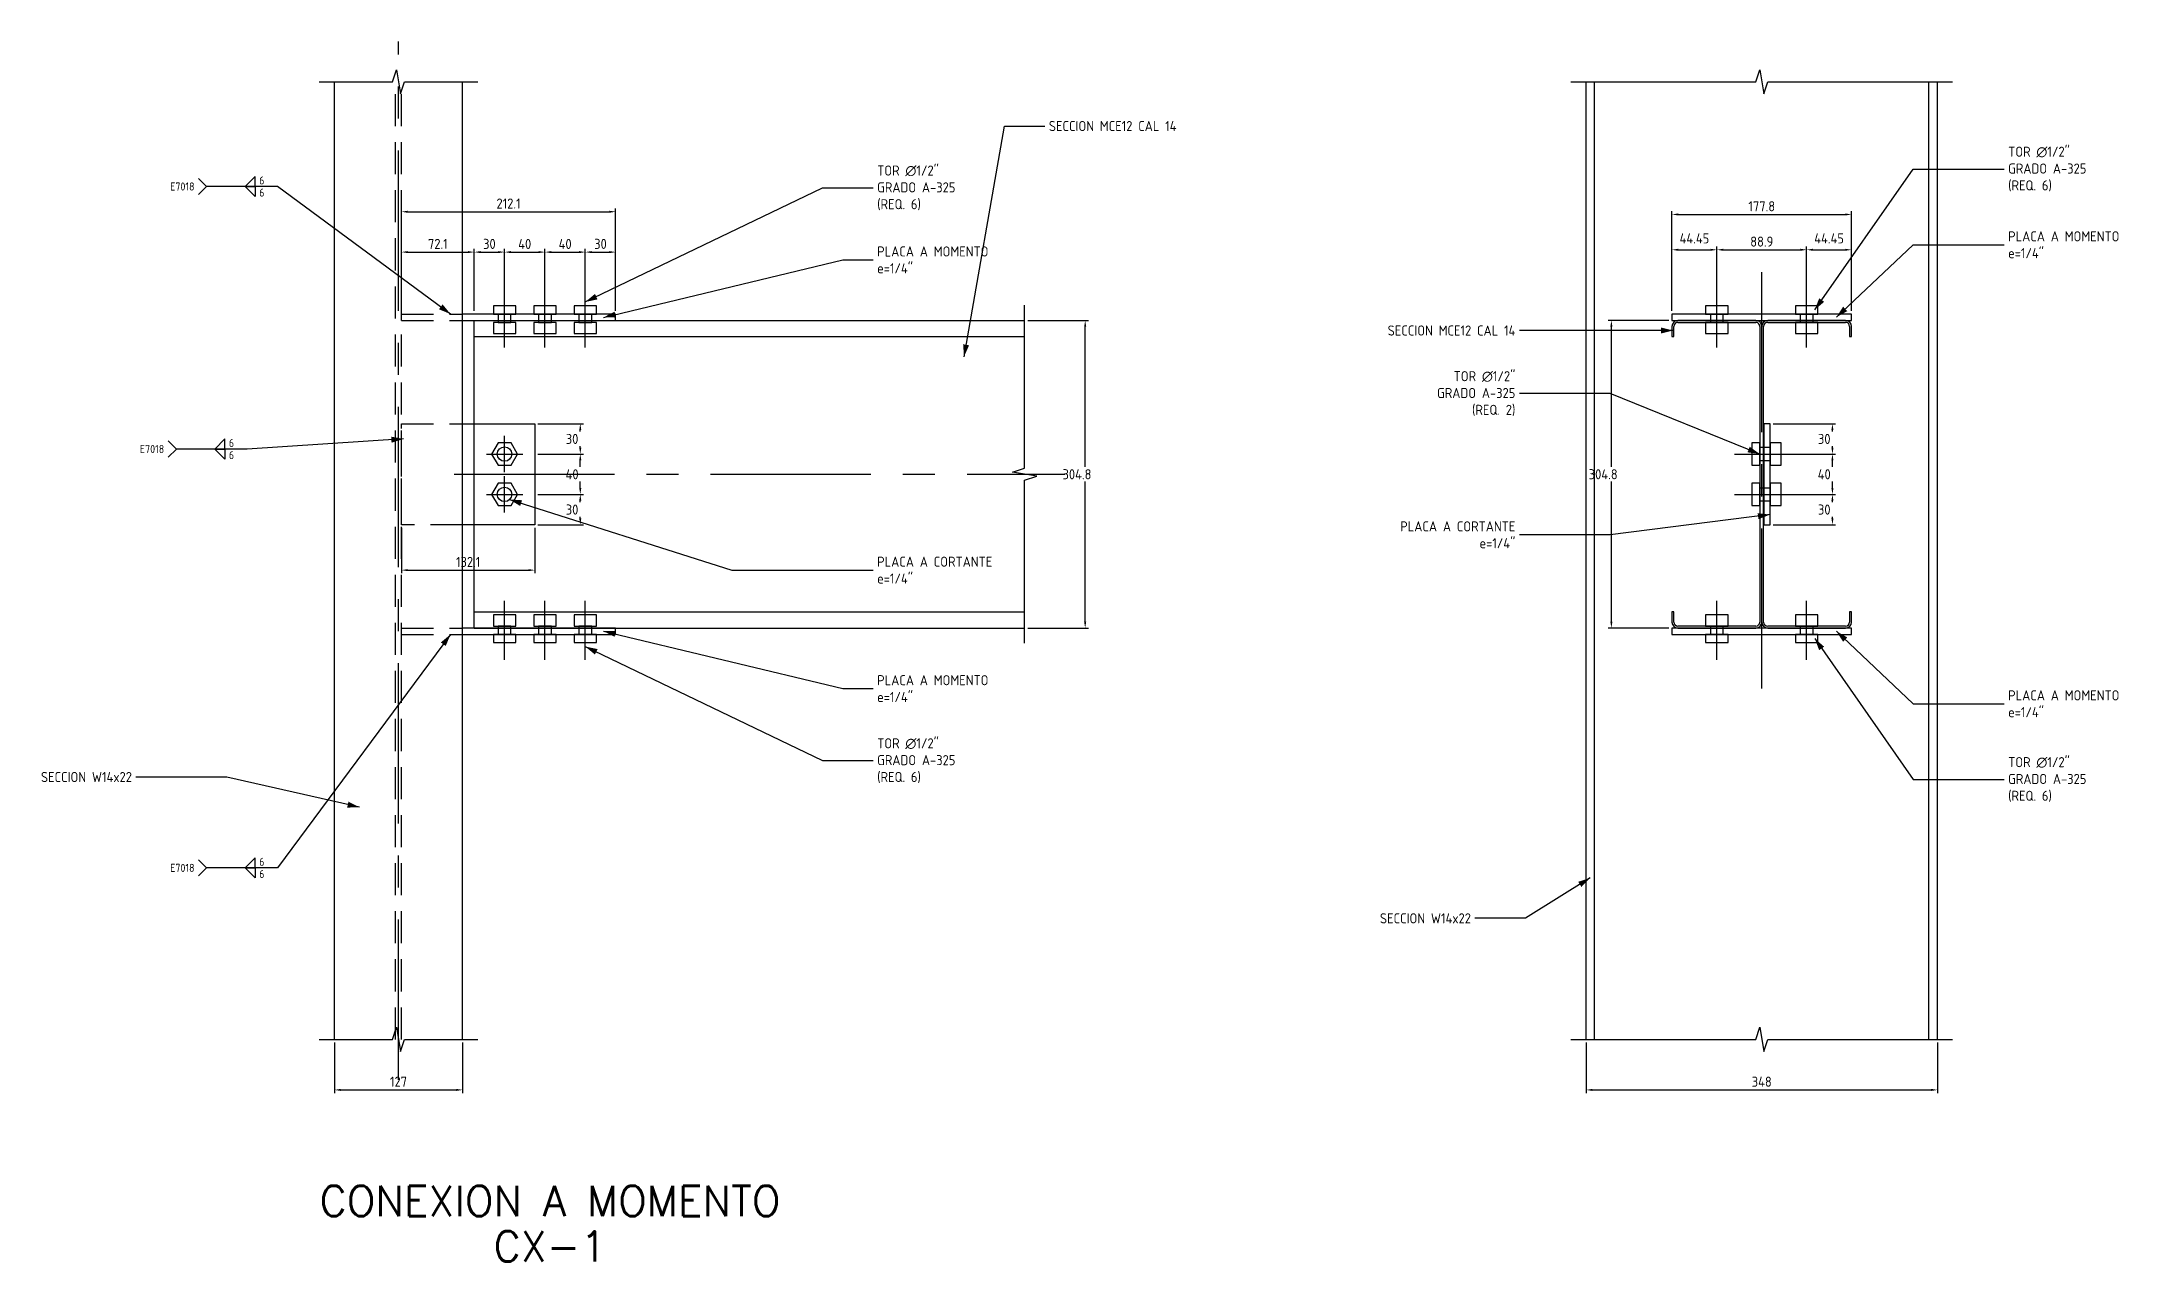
# Model space of a CAD drawing. Header units: millimetres. Extents: x -354 to 1703, y -780 to 429.
import ezdxf

# ---------------------------------------------------------------- set-up
doc = ezdxf.new("R2010")
doc.units = ezdxf.units.MM
doc.header["$LTSCALE"] = 5
doc.linetypes.add('CENTER', pattern=[50.8, 31.75, -6.35, 6.35, -6.35])
doc.linetypes.add('HIDDEN', pattern=[9.525, 6.35, -3.175])
doc.layers.add('TRAZO-01', color=8, linetype='Continuous')
doc.layers.add('TRAZOS-01', color=8, linetype='Continuous')
doc.styles.add('ISO Proportional', font='isocp.shx')
doc.styles.add('X200-000', font='simplex.shx')
doc.dimstyles.new('STD 05', dxfattribs={"dimscale": 5, "dimtxt": 2, "dimasz": 1.25, "dimexe": 0.625, "dimexo": 0.625, "dimtad": 1, "dimtih": 1, "dimtoh": 1, "dimzin": 12, "dimdsep": 46, "dimtxsty": 'ISO Proportional', "dimcen": 2.5, "dimclrt": 2, "dimazin": 3, "dimtfac": 1, "dimtmove": 0, "dimatfit": 1})

msp = doc.modelspace()

# ---------------------------------------------------------------- linework, layer by layer
at = {"layer": 'TRAZOS-01', "color": 1, "linetype": 'CENTER'}
for p, q in [((0, -600), (0, 428.75)), ((1350, -212.4), (1350, 212.4)), ((105, 125.5), (105, 183.75)), ((145, 125.5), (145, 183.75)), ((185, 125.5), (185, 183.75)), ((1305.55, 125.5), (1305.55, 183.75)), ((1394.45, 125.5), (1394.45, 183.75)), ((105, 2), (105, 38)), ((55, 0), (660, 0)), ((87, 20), (123, 20)), ((1323.1, 20), (1383.25, 20)), ((87, -20), (123, -20)), ((105, -38), (105, -2)), ((1323.1, -20), (1383.25, -20)), ((105, -183.75), (105, -125.5)), ((145, -183.75), (145, -125.5)), ((185, -183.75), (185, -125.5)), ((1305.55, -183.75), (1305.55, -125.5)), ((1394.45, -183.75), (1394.45, -125.5))]:
    msp.add_line(p, q, dxfattribs=at)
at = {"layer": 'TRAZOS-01', "color": 7}
for p, q in [((-63.5, -560), (-63.5, 388.75)), ((63.5, -560), (63.5, 388.75)), ((1176, -560), (1176, 388.75)), ((1184.5, -560), (1184.5, 388.75)), ((1515.5, -560), (1515.5, 388.75)), ((1524, -560), (1524, 388.75))]:
    msp.add_line(p, q, dxfattribs=at)
at = {"layer": 'TRAZOS-01', "color": 8, "linetype": 'HIDDEN'}
for p, q in [((-2.9, -560), (-2.9, 388.75)), ((2.9, -560), (2.9, 388.75))]:
    msp.add_line(p, q, dxfattribs=at)
at = {"layer": 'TRAZOS-01', "color": 2}
for p, q in [((560, 116.4), (600, 345)), ((600, 345), (640, 345)), ((-190, 285.1), (-198, 293.1)), ((1402.45, 162.75), (1500, 302.4)), ((1500, 302.4), (1590, 302.4)), ((-190, 285.1), (-198, 277.1)), ((-120, 285.1), (-190, 285.1)), ((51.5, 158.75), (-120, 285.1)), ((185, 170.75), (420, 283.75)), ((420, 283.75), (470, 283.75)), ((1423.9, 155.575), (1500, 227.4)), ((1500, 227.4), (1590, 227.4)), ((203, 155.4), (440, 212.4)), ((440, 212.4), (470, 212.4)), ((1200, 142.4), (1110, 142.4)), ((1262.1, 142.4), (1200, 142.4)), ((1200, 80), (1110, 80)), ((1348.1, 20), (1200, 80)), ((-220, 25), (-228, 33)), ((-220, 25), (-228, 17)), ((-150, 25), (-220, 25)), ((4.9, 35), (-150, 25)), ((110, -25), (330, -95)), ((1358.25, -40), (1200, -60)), ((1200, -60), (1110, -60)), ((330, -95), (470, -95)), ((51.5, -158.75), (-120, -390)), ((203, -155.4), (440, -212.4)), ((1402.45, -162.75), (1500, -302.4)), ((1423.9, -155.575), (1500, -227.4)), ((185, -170.75), (420, -283.75)), ((440, -212.4), (470, -212.4)), ((1500, -227.4), (1590, -227.4)), ((420, -283.75), (470, -283.75)), ((-170, -300), (-260, -300)), ((-38.5, -330), (-170, -300)), ((1500, -302.4), (1590, -302.4)), ((-190, -390), (-198, -382)), ((-190, -390), (-198, -398)), ((-120, -390), (-190, -390)), ((1180, -400), (1116, -440)), ((1116, -440), (1066, -440))]:
    msp.add_line(p, q, dxfattribs=at)
at = {"layer": 'TRAZOS-01', "color": 4, "linetype": 'HIDDEN'}
for p, q in [((2.9, 152.4), (2.9, 158.75)), ((2.9, -158.75), (2.9, -152.4))]:
    msp.add_line(p, q, dxfattribs=at)
at = {"layer": 'TRAZOS-01', "color": 4}
for p, q in [((75, 152.4), (620, 152.4)), ((75, -152.4), (75, 152.4)), ((1261.1, 146.503), (1261.1, 136.4)), ((1262.997, 136.4), (1262.997, 146.503)), ((1344.103, 152.4), (1266.997, 152.4)), ((1266.997, 150.503), (1344.103, 150.503)), ((1348.103, 146.503), (1348.103, -146.503)), ((1351.897, -146.503), (1351.897, 146.503)), ((1433.003, 152.4), (1355.897, 152.4)), ((1355.897, 150.503), (1433.003, 150.503)), ((1437.003, 146.503), (1437.003, 136.4)), ((1438.9, 136.4), (1438.9, 146.503)), ((75, 136.4), (620, 136.4)), ((1261.1, 136.4), (1262.997, 136.4)), ((1437.003, 136.4), (1438.9, 136.4)), ((75, -136.4), (620, -136.4)), ((1262.997, -136.4), (1261.1, -136.4)), ((1261.1, -136.4), (1261.1, -146.503)), ((1262.997, -146.503), (1262.997, -136.4)), ((1438.9, -136.4), (1437.003, -136.4)), ((1437.003, -136.4), (1437.003, -146.503)), ((1438.9, -146.503), (1438.9, -136.4)), ((75, -152.4), (620, -152.4)), ((1344.103, -150.503), (1266.997, -150.503)), ((1266.997, -152.4), (1344.103, -152.4)), ((1433.003, -150.503), (1355.897, -150.503)), ((1355.897, -152.4), (1433.003, -152.4))]:
    msp.add_line(p, q, dxfattribs=at)
at = {"layer": 'TRAZOS-01'}
for points in [[(-78.5, 388.75), (-6, 388.75), (-2, 400.75), (2, 376.75), (6, 388.75), (78.5, 388.75)], [(1161, 388.75), (1344, 388.75), (1348, 400.75), (1352, 376.75), (1356, 388.75), (1539, 388.75)], [(620, -167.4), (620, -6), (632, -2), (608, 2), (620, 6), (620, 167.4)], [(-78.5, -560), (-6, -560), (-2, -548), (2, -572), (6, -560), (78.5, -560)], [(1161, -560), (1344, -560), (1348, -548), (1352, -572), (1356, -560), (1539, -560)]]:
    msp.add_lwpolyline(points, dxfattribs=at)
at = {"layer": 'TRAZOS-01', "color": 2}
for points in [[(-142, 285.1), (-142, 295.1), (-152, 285.1)], [(-142, 285.1), (-142, 275.1), (-152, 285.1)], [(-172, 25), (-172, 35), (-182, 25)], [(-172, 25), (-172, 15), (-182, 25)], [(-142, -390), (-142, -380), (-152, -390)], [(-142, -390), (-142, -400), (-152, -390)]]:
    msp.add_lwpolyline(points, close=True, dxfattribs=at)
at = {"layer": 'TRAZOS-01', "color": 3}
for points in [[(93.9, 158.75), (116.1, 158.75), (116.1, 166.75), (93.9, 166.75)], [(133.9, 158.75), (156.1, 158.75), (156.1, 166.75), (133.9, 166.75)], [(173.9, 158.75), (196.1, 158.75), (196.1, 166.75), (173.9, 166.75)], [(1294.45, 158.75), (1316.65, 158.75), (1316.65, 166.75), (1294.45, 166.75)], [(1383.35, 158.75), (1405.55, 158.75), (1405.55, 166.75), (1383.35, 166.75)], [(93.9, 139.4), (116.1, 139.4), (116.1, 150.5), (93.9, 150.5)], [(98.65, 150.5), (111.35, 150.5), (111.35, 158.75), (98.65, 158.75)], [(133.9, 139.4), (156.1, 139.4), (156.1, 150.5), (133.9, 150.5)], [(138.65, 150.5), (151.35, 150.5), (151.35, 158.75), (138.65, 158.75)], [(173.9, 139.4), (196.1, 139.4), (196.1, 150.5), (173.9, 150.5)], [(178.65, 150.5), (191.35, 150.5), (191.35, 158.75), (178.65, 158.75)], [(1294.45, 139.4), (1316.65, 139.4), (1316.65, 150.5), (1294.45, 150.5)], [(1299.2, 150.5), (1311.9, 150.5), (1311.9, 158.75), (1299.2, 158.75)], [(1383.35, 139.4), (1405.55, 139.4), (1405.55, 150.5), (1383.35, 150.5)], [(1388.1, 150.5), (1400.8, 150.5), (1400.8, 158.75), (1388.1, 158.75)], [(117.817, 20), (111.409, 31.1), (98.591, 31.1), (92.183, 20), (98.591, 8.9), (111.409, 8.9)], [(1340.1, 8.9), (1348.1, 8.9), (1348.1, 31.1), (1340.1, 31.1)], [(1348.1, 13.65), (1358.25, 13.65), (1358.25, 26.35), (1348.1, 26.35)], [(1358.25, 8.9), (1369.35, 8.9), (1369.35, 31.1), (1358.25, 31.1)], [(117.817, -20), (111.409, -8.9), (98.591, -8.9), (92.183, -20), (98.591, -31.1), (111.409, -31.1)], [(1340.1, -31.1), (1348.1, -31.1), (1348.1, -8.9), (1340.1, -8.9)], [(1348.1, -26.35), (1358.25, -26.35), (1358.25, -13.65), (1348.1, -13.65)], [(1358.25, -31.1), (1369.35, -31.1), (1369.35, -8.9), (1358.25, -8.9)], [(93.9, -150.5), (116.1, -150.5), (116.1, -139.4), (93.9, -139.4)], [(133.9, -150.5), (156.1, -150.5), (156.1, -139.4), (133.9, -139.4)], [(173.9, -150.5), (196.1, -150.5), (196.1, -139.4), (173.9, -139.4)], [(1294.45, -150.5), (1316.65, -150.5), (1316.65, -139.4), (1294.45, -139.4)], [(1383.35, -150.5), (1405.55, -150.5), (1405.55, -139.4), (1383.35, -139.4)], [(93.9, -166.75), (116.1, -166.75), (116.1, -158.75), (93.9, -158.75)], [(98.65, -158.75), (111.35, -158.75), (111.35, -150.5), (98.65, -150.5)], [(133.9, -166.75), (156.1, -166.75), (156.1, -158.75), (133.9, -158.75)], [(138.65, -158.75), (151.35, -158.75), (151.35, -150.5), (138.65, -150.5)], [(173.9, -166.75), (196.1, -166.75), (196.1, -158.75), (173.9, -158.75)], [(178.65, -158.75), (191.35, -158.75), (191.35, -150.5), (178.65, -150.5)], [(1294.45, -166.75), (1316.65, -166.75), (1316.65, -158.75), (1294.45, -158.75)], [(1299.2, -158.75), (1311.9, -158.75), (1311.9, -150.5), (1299.2, -150.5)], [(1383.35, -166.75), (1405.55, -166.75), (1405.55, -158.75), (1383.35, -158.75)], [(1388.1, -158.75), (1400.8, -158.75), (1400.8, -150.5), (1388.1, -150.5)]]:
    msp.add_lwpolyline(points, close=True, dxfattribs=at)
at = {"layer": 'TRAZOS-01', "color": 4, "linetype": 'HIDDEN'}
for points in [[(2.9, 158.75), (63.5, 158.75)], [(2.9, 152.4), (63.5, 152.4)], [(63.5, -50), (2.9, -50), (2.9, 50), (63.5, 50)], [(2.9, -152.4), (63.5, -152.4)], [(2.9, -158.75), (63.5, -158.75)]]:
    msp.add_lwpolyline(points, dxfattribs=at)
at = {"layer": 'TRAZOS-01', "color": 4}
for points in [[(63.5, 152.4), (215, 152.4), (215, 158.75), (63.5, 158.75)], [(63.5, 50), (135, 50), (135, -50), (63.5, -50)], [(63.5, -158.75), (215, -158.75), (215, -152.4), (63.5, -152.4)]]:
    msp.add_lwpolyline(points, dxfattribs=at)
for points in [[(1261.1, 152.4), (1438.9, 152.4), (1438.9, 158.75), (1261.1, 158.75)], [(1351.9, -50), (1358.25, -50), (1358.25, 50), (1351.9, 50)], [(1261.1, -158.75), (1438.9, -158.75), (1438.9, -152.4), (1261.1, -152.4)]]:
    msp.add_lwpolyline(points, close=True, dxfattribs=at)
at = {"layer": 'TRAZOS-01', "color": 3}
for centre in [(105, 20), (105, -20)]:
    msp.add_circle(centre, 7.15, dxfattribs=at)
at = {"layer": 'TRAZOS-01', "color": 4}
for centre, radius, start, end in [((1266.997, 146.503), 5.897, 90, 180), ((1266.997, 146.503), 4, 90, 180), ((1344.103, 146.503), 5.897, 0, 90), ((1344.103, 146.503), 4, 0, 90), ((1355.897, 146.503), 5.897, 90, 180), ((1355.897, 146.503), 4, 90, 180), ((1433.003, 146.503), 5.897, 0, 90), ((1433.003, 146.503), 4, 0, 90), ((1266.997, -146.503), 5.897, 180, 270), ((1266.997, -146.503), 4, 180, 270), ((1344.103, -146.503), 5.897, 270, 0), ((1344.103, -146.503), 4, 270, 0), ((1355.897, -146.503), 5.897, 180, 270), ((1355.897, -146.503), 4, 180, 270), ((1433.003, -146.503), 5.897, 270, 0), ((1433.003, -146.503), 4, 270, 0)]:
    msp.add_arc(centre, radius, start, end, dxfattribs=at)
at = {"layer": 'TRAZOS-01', "color": 2}
for points in [[(51.5, 158.75), (40.059, 163.452), (43.618, 168.283)], [(185, 170.75), (194.515, 178.654), (197.115, 173.247)], [(1402.45, 162.75), (1406.862, 174.306), (1411.781, 170.87)], [(1423.9, 155.575), (1430.568, 165.993), (1434.686, 161.63)], [(203, 155.4), (213.966, 161.123), (215.369, 155.289)], [(1262.1, 142.4), (1250.1, 139.4), (1250.1, 145.4)], [(560, 116.4), (559.113, 128.737), (565.023, 127.703)], [(4.9, 35), (-6.882, 31.233), (-7.268, 37.221)], [(1348.1, 20), (1335.852, 21.725), (1338.105, 27.286)], [(110, -25), (122.345, -25.78), (120.525, -31.497)], [(1358.25, -40), (1346.721, -44.481), (1345.969, -38.528)], [(51.5, -158.75), (46.761, -170.176), (41.942, -166.602)], [(203, -155.4), (215.369, -155.289), (213.966, -161.123)], [(1402.45, -162.75), (1411.781, -170.87), (1406.862, -174.306)], [(1423.9, -155.575), (1434.686, -161.63), (1430.568, -165.993)], [(185, -170.75), (197.115, -173.247), (194.515, -178.654)], [(-38.5, -330), (-50.867, -330.256), (-49.532, -324.406)], [(1180, -400), (1171.414, -408.904), (1168.234, -403.816)]]:
    msp.add_solid(points, dxfattribs=at)

# ---------------------------------------------------------------- texts
at = {"layer": 'TRAZO-01', "color": 7, "char_height": 30, "attachment_point": 5, "style": 'X200-000'}
for s, insert in [('CONEXION A MOMENTO', (150, -720)), ('CX-1', (150, -765))]:
    msp.add_mtext(s, dxfattribs=dict(at, insert=insert))
at = {"layer": 'TRAZOS-01', "color": 2, "style": 'ISO Proportional'}
for s, insert, char_height, attachment_point in [('SECCION MCE12 CAL 14', (644, 345), 10, 4), ('TOR ∅1/2"\\PGRADO A-325\\P(REQ. 6)', (1594, 302.4), 10, 4), ('E7018', (-202, 285.1), 8, 6), ('6', (-138, 291.1), 8, 4), ('TOR ∅1/2"\\PGRADO A-325\\P(REQ. 6)', (474, 283.75), 10, 4), ('6', (-138, 279.1), 8, 4), ('PLACA A MOMENTO\\Pe=1/4"', (1594, 227.4), 10, 4), ('PLACA A MOMENTO\\Pe=1/4"', (474, 212.4), 10, 4), ('SECCION MCE12 CAL 14', (1106, 142.4), 10, 6), ('TOR ∅1/2"\\PGRADO A-325\\P(REQ. 2)', (1106, 80), 10, 6), ('E7018', (-232, 25), 8, 6), ('6', (-168, 31), 8, 4), ('6', (-168, 19), 8, 4), ('PLACA A CORTANTE\\Pe=1/4"', (1106, -60), 10, 6), ('PLACA A CORTANTE\\Pe=1/4"', (474, -95), 10, 4), ('PLACA A MOMENTO\\Pe=1/4"', (474, -212.4), 10, 4), ('PLACA A MOMENTO\\Pe=1/4"', (1594, -227.4), 10, 4), ('TOR ∅1/2"\\PGRADO A-325\\P(REQ. 6)', (474, -283.75), 10, 4), ('TOR ∅1/2"\\PGRADO A-325\\P(REQ. 6)', (1594, -302.4), 10, 4), ('SECCION W14x22', (-264, -300), 10, 6), ('E7018', (-202, -390), 8, 6), ('6', (-138, -384), 8, 4), ('6', (-138, -396), 8, 4), ('SECCION W14x22', (1062, -440), 10, 6)]:
    msp.add_mtext(s, dxfattribs=dict(at, insert=insert, char_height=char_height, attachment_point=attachment_point))

# ---------------------------------------------------------------- dimensions: what is measured, and where the dimension line sits
at = {"layer": 'TRAZO-01'}
for base, p1, p2 in [((2.9, 260.1), (2.9, 158.75), (215, 158.75)), ((1261.1, 257.4), (1261.1, 158.75), (1438.9, 158.75)), ((2.9, 220.1), (2.9, 158.75), (75, 158.75)), ((75, 220.1), (75, 158.75), (105, 158.75)), ((105, 220.1), (105, 158.75), (145, 158.75)), ((145, 220.1), (145, 158.75), (185, 158.75)), ((185, 220.1), (185, 158.75), (215, 158.75)), ((1261.1, 222.4), (1261.1, 158.75), (1305.55, 158.75)), ((1305.55, 222.4), (1305.55, 158.75), (1394.45, 158.75)), ((1394.45, 222.4), (1394.45, 158.75), (1438.9, 158.75)), ((2.9, -95), (2.9, -50), (135, -50)), ((-63.5, -610), (-63.5, -560), (63.5, -560)), ((1176, -610), (1176, -560), (1524, -560))]:
    msp.add_linear_dim(base=base, p1=p1, p2=p2, dimstyle='STD 05', dxfattribs=at).render()
for base, p1, p2 in [((680, -152.4), (620, -152.4), (620, 152.4)), ((1201.1, -152.4), (1261.1, -152.4), (1261.1, 152.4)), ((180, 20), (135, 20), (135, 50)), ((1420, 20), (1358.25, 20), (1358.25, 50)), ((180, -20), (135, -20), (135, 20)), ((1420, -20), (1358.25, -20), (1358.25, 20)), ((180, -50), (135, -50), (135, -20)), ((1420, -50), (1358.25, -50), (1358.25, -20))]:
    msp.add_linear_dim(base=base, p1=p1, p2=p2, angle=90, dimstyle='STD 05', dxfattribs=at).render()

doc.saveas('drawing.dxf')
